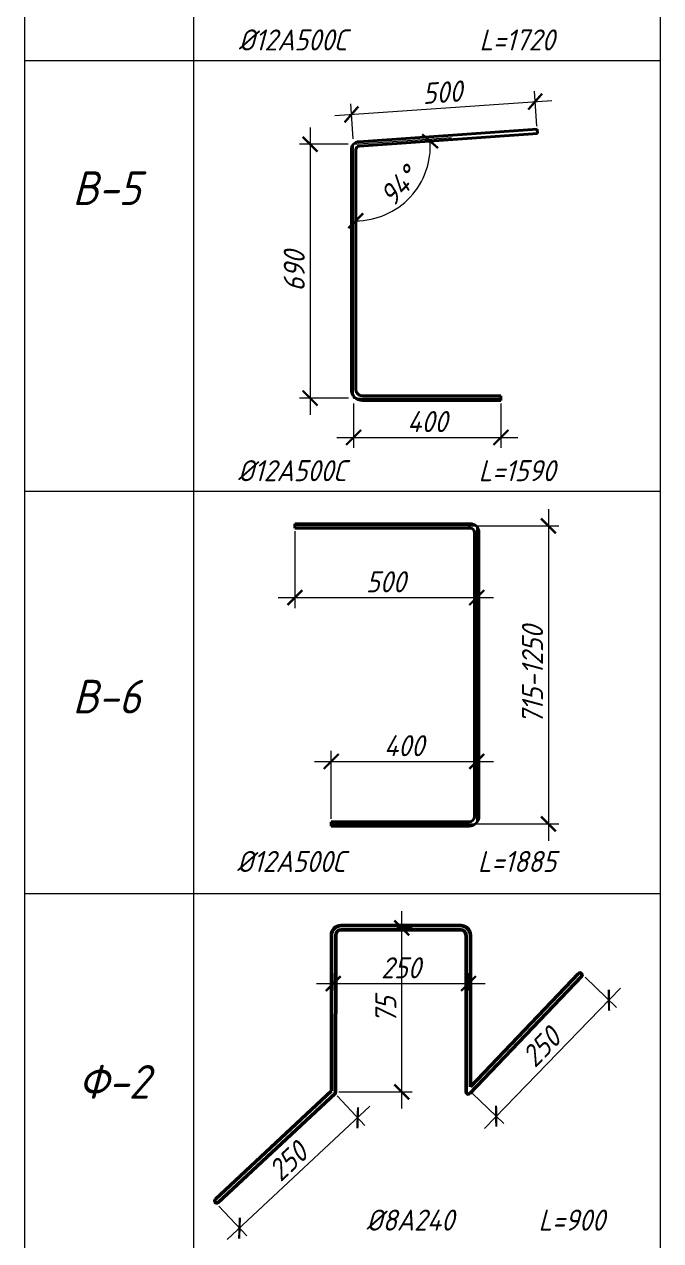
# Model space of a CAD drawing. Header units: millimetres. Extents: x 504091 to 2165846, y 135022 to 442887.
# Drawn here: x 1059796 to 1060552, y 180981 to 182427 of the extents above; entities that cross this region are included whole.
import ezdxf

# ---------------------------------------------------------------- set-up
doc = ezdxf.new("R2010")
doc.units = ezdxf.units.MM
doc.layers.get('Defpoints').update_dxf_attribs({"color": 255})
for name, color, linetype, lineweight in [('!_КР_Размеры', 7, 'Continuous', 9), ('КР_Арматура 12', 174, 'Continuous', 40), ('КР_арматура 8', 232, 'Continuous', 50), ('Размеры (линейные)', 154, 'Continuous', 9)]:
    doc.layers.add(name, color=color, linetype=linetype, lineweight=lineweight)
doc.layers.add('!Defpoints', color=255, linetype='Continuous', lineweight=5, plot=False)
doc.styles.add('GOST 2.304_new', font='isocpeur.ttf', dxfattribs={"width": 0.9, "oblique": 15})
doc.dimstyles.new('SPDS 1_10', dxfattribs={"dimscale": 10, "dimtxt": 2.5, "dimasz": 1.77, "dimexe": 1.25, "dimexo": 0.625, "dimtad": 1, "dimdec": 0, "dimrnd": 0.001, "dimtxsty": 'GOST 2.304_new', "dimblk": 'ARCHTICK', "dimcen": 2.5, "dimdle": 2, "dimclrt": 256, "dimadec": 0, "dimazin": 2, "dimtfac": 0.75, "dimtdec": 0, "dimtmove": 1, "dimatfit": 3, "dimfxl": 0, "dimtolj": 1, "dimlwd": 9, "dimlwe": 9, "dimarcsym": 0})

# ---------------------------------------------------------------- blocks, each defined once
blk = doc.blocks.new('_ArchTick')
at = {"color": 0, "linetype": 'ByBlock', "const_width": 0.15}
blk.add_lwpolyline([(-0.5, -0.5), (0.5, 0.5)], dxfattribs=at)
blk = doc.blocks.new('*D2079')
at = {"layer": 'Defpoints', "color": 0, "lineweight": 20, "ltscale": 100, "transparency": 16777216}
for p in [(1060232.7, 181352.9), (1060244.8, 181352.9), (1060163.7, 181158)]:
    blk.add_point(p, dxfattribs=at)
at = {"layer": 'Размеры (линейные)', "color": 0, "lineweight": 9, "ltscale": 100, "transparency": 16777216}
for p, q in [((1060244.8, 181138), (1060244.8, 181372.9)), ((1060239, 181352.9), (1060257.3, 181352.9)), ((1060170, 181158), (1060257.3, 181158))]:
    blk.add_line(p, q, dxfattribs=at)
at = {"layer": 'Размеры (линейные)', "color": 0, "lineweight": 9, "ltscale": 100, "transparency": 16777216, "xscale": 17.7, "yscale": 17.7, "zscale": 17.7}
for p, rotation in [((1060244.8, 181352.9), 90), ((1060244.8, 181158), 270)]:
    blk.add_blockref('_ArchTick', p, dxfattribs=dict(at, rotation=rotation))
at = {"layer": 'Размеры (линейные)', "ltscale": 100, "transparency": 16777216, "insert": (1060226, 181255.4), "char_height": 25, "attachment_point": 5, "rotation": 90, "style": 'GOST 2.304_new'}
blk.add_mtext('\\A1;75', dxfattribs=at)
blk = doc.blocks.new('*D2080')
at = {"layer": 'Defpoints', "color": 0, "lineweight": 20, "ltscale": 100, "transparency": 16777216}
for p in [(1060458.3, 181298.6), (1060490.9, 181267), (1060324.5, 181160.6)]:
    blk.add_point(p, dxfattribs=at)
at = {"layer": 'Размеры (линейные)', "color": 0, "lineweight": 9, "ltscale": 100, "transparency": 16777216}
for p, q in [((1060462.8, 181294.3), (1060499.9, 181258.3)), ((1060343.1, 181114.6), (1060504.8, 181281.4)), ((1060328.9, 181156.2), (1060366, 181120.3))]:
    blk.add_line(p, q, dxfattribs=at)
at = {"layer": 'Размеры (линейные)', "color": 0, "lineweight": 9, "ltscale": 100, "transparency": 16777216, "xscale": 17.7, "yscale": 17.7, "zscale": 17.7}
for p, rotation in [((1060490.9, 181267), 45.8853463330187), ((1060357, 181129), 225.8853463330187)]:
    blk.add_blockref('_ArchTick', p, dxfattribs=dict(at, rotation=rotation))
at = {"layer": 'Размеры (линейные)', "ltscale": 100, "transparency": 16777216, "insert": (1060410.5, 181211.1), "char_height": 25, "attachment_point": 5, "rotation": 45.8853, "style": 'GOST 2.304_new'}
blk.add_mtext('\\A1;250', dxfattribs=at)
blk = doc.blocks.new('*D2081')
at = {"layer": 'Defpoints', "color": 0, "lineweight": 20, "ltscale": 100, "transparency": 16777216}
for p in [(1060163.7, 181158), (1060192.5, 181127.2), (1060023.3, 181026.7)]:
    blk.add_point(p, dxfattribs=at)
at = {"layer": 'Размеры (линейные)', "color": 0, "lineweight": 9, "ltscale": 100, "transparency": 16777216}
for p, q in [((1060168, 181153.4), (1060201, 181118)), ((1060037.5, 180982.3), (1060207.1, 181140.8)), ((1060027.6, 181022.1), (1060060.6, 180986.8))]:
    blk.add_line(p, q, dxfattribs=at)
at = {"layer": 'Размеры (линейные)', "color": 0, "lineweight": 9, "ltscale": 100, "transparency": 16777216, "xscale": 17.7, "yscale": 17.7, "zscale": 17.7}
for p, rotation in [((1060192.5, 181127.2), 43.06238409189598), ((1060052.1, 180995.9), 223.062384091896)]:
    blk.add_blockref('_ArchTick', p, dxfattribs=dict(at, rotation=rotation))
at = {"layer": 'Размеры (линейные)', "ltscale": 100, "transparency": 16777216, "insert": (1060109.5, 181075.2), "char_height": 25, "attachment_point": 5, "rotation": 43.0624, "style": 'GOST 2.304_new'}
blk.add_mtext('\\A1;250', dxfattribs=at)
blk = doc.blocks.new('*D2082')
at = {"layer": 'Defpoints', "color": 0, "lineweight": 20, "ltscale": 100, "transparency": 16777216}
for p in [(1060324.1, 181286.7), (1060163.5, 181272), (1060324.1, 181272)]:
    blk.add_point(p, dxfattribs=at)
at = {"layer": 'Размеры (линейные)', "color": 0, "lineweight": 9, "ltscale": 100, "transparency": 16777216}
for p, q in [((1060163.5, 181278.3), (1060163.5, 181299.2)), ((1060324.1, 181278.3), (1060324.1, 181299.2)), ((1060143.5, 181286.7), (1060344.1, 181286.7))]:
    blk.add_line(p, q, dxfattribs=at)
at = {"layer": 'Размеры (линейные)', "color": 0, "lineweight": 9, "ltscale": 100, "transparency": 16777216, "xscale": 17.7, "yscale": 17.7, "zscale": 17.7, "rotation": 180}
blk.add_blockref('_ArchTick', (1060163.5, 181286.7), dxfattribs=at)
at = {"layer": 'Размеры (линейные)', "color": 0, "lineweight": 9, "ltscale": 100, "transparency": 16777216, "xscale": 17.7, "yscale": 17.7, "zscale": 17.7}
blk.add_blockref('_ArchTick', (1060324.1, 181286.7), dxfattribs=at)
at = {"layer": 'Размеры (линейные)', "ltscale": 100, "transparency": 16777216, "insert": (1060243.8, 181305.4), "char_height": 25, "attachment_point": 5, "style": 'GOST 2.304_new'}
blk.add_mtext('\\A1;250', dxfattribs=at)
blk = doc.blocks.new('*D2137')
at = {"layer": 'Defpoints', "color": 0, "lineweight": 20, "ltscale": 100, "transparency": 16777216}
for p in [(1060187.6, 182284.3), (1060135.9, 181982.5), (1060187.6, 181982.5)]:
    blk.add_point(p, dxfattribs=at)
at = {"layer": 'Размеры (линейные)', "color": 0, "lineweight": 9, "ltscale": 100, "transparency": 16777216}
for p, q in [((1060135.9, 182304.3), (1060135.9, 181962.5)), ((1060181.3, 182284.3), (1060123.4, 182284.3)), ((1060181.4, 181982.5), (1060123.4, 181982.5))]:
    blk.add_line(p, q, dxfattribs=at)
at = {"layer": 'Размеры (линейные)', "color": 0, "lineweight": 9, "ltscale": 100, "transparency": 16777216, "xscale": 17.7, "yscale": 17.7, "zscale": 17.7}
for p, rotation in [((1060135.9, 182284.3), 90), ((1060135.9, 181982.5), 270)]:
    blk.add_blockref('_ArchTick', p, dxfattribs=dict(at, rotation=rotation))
at = {"layer": 'Размеры (линейные)', "ltscale": 100, "transparency": 16777216, "insert": (1060117.1, 182133.4), "char_height": 25, "attachment_point": 5, "rotation": 90, "style": 'GOST 2.304_new'}
blk.add_mtext('\\A1;690', dxfattribs=at)
blk = doc.blocks.new('*D2138')
at = {"layer": 'Defpoints', "color": 0, "lineweight": 20, "ltscale": 100, "transparency": 16777216}
for p in [(1060187.6, 181982.5), (1060362.6, 181982.5), (1060362.6, 181935.8)]:
    blk.add_point(p, dxfattribs=at)
at = {"layer": 'Размеры (линейные)', "color": 0, "lineweight": 9, "ltscale": 100, "transparency": 16777216}
for p, q in [((1060187.6, 181976.2), (1060187.6, 181923.3)), ((1060362.6, 181976.2), (1060362.6, 181923.3)), ((1060167.6, 181935.8), (1060382.6, 181935.8))]:
    blk.add_line(p, q, dxfattribs=at)
at = {"layer": 'Размеры (линейные)', "color": 0, "lineweight": 9, "ltscale": 100, "transparency": 16777216, "xscale": 17.7, "yscale": 17.7, "zscale": 17.7, "rotation": 180}
blk.add_blockref('_ArchTick', (1060187.6, 181935.8), dxfattribs=at)
at = {"layer": 'Размеры (линейные)', "color": 0, "lineweight": 9, "ltscale": 100, "transparency": 16777216, "xscale": 17.7, "yscale": 17.7, "zscale": 17.7}
blk.add_blockref('_ArchTick', (1060362.6, 181935.8), dxfattribs=at)
at = {"layer": 'Размеры (линейные)', "ltscale": 100, "transparency": 16777216, "insert": (1060275.1, 181954.6), "char_height": 25, "attachment_point": 5, "style": 'GOST 2.304_new'}
blk.add_mtext('\\A1;400', dxfattribs=at)
blk = doc.blocks.new('*D2139')
at = {"layer": 'Defpoints', "color": 0, "lineweight": 20, "ltscale": 100, "transparency": 16777216}
for p in [(1060403.3, 182334.9), (1060405.7, 182299.5), (1060187.6, 182284.3)]:
    blk.add_point(p, dxfattribs=at)
at = {"layer": 'Размеры (линейные)', "color": 0, "lineweight": 9, "ltscale": 100, "transparency": 16777216}
for p, q in [((1060405.3, 182305.8), (1060402.4, 182347.4)), ((1060165.2, 182318.3), (1060423.2, 182336.3)), ((1060187.1, 182290.5), (1060184.2, 182332.1))]:
    blk.add_line(p, q, dxfattribs=at)
at = {"layer": 'Размеры (линейные)', "color": 0, "lineweight": 9, "ltscale": 100, "transparency": 16777216, "xscale": 17.7, "yscale": 17.7, "zscale": 17.7}
for p, rotation in [((1060403.3, 182334.9), 3.999617199581873), ((1060185.1, 182319.7), 183.9996171995819)]:
    blk.add_blockref('_ArchTick', p, dxfattribs=dict(at, rotation=rotation))
at = {"layer": 'Размеры (линейные)', "ltscale": 100, "transparency": 16777216, "insert": (1060292.9, 182346), "char_height": 25, "attachment_point": 5, "rotation": 3.9996, "style": 'GOST 2.304_new'}
blk.add_mtext('\\A1;500', dxfattribs=at)
blk = doc.blocks.new('*D2140')
at = {"layer": 'Defpoints', "color": 0, "lineweight": 20, "ltscale": 100, "transparency": 16777216}
for p in [(1060405.9, 182296.9), (1060190.2, 182277.7), (1060194.3, 182282.1), (1060236.3, 182206.2), (1060190.2, 181993)]:
    blk.add_point(p, dxfattribs=at)
at = {"layer": 'Размеры (линейные)', "color": 0, "lineweight": 9, "ltscale": 100, "transparency": 16777216}
blk.add_arc((1060190.2, 182281.8), 88.5, 270, 3.9996, dxfattribs=at)
at = {"layer": 'Размеры (линейные)', "color": 0, "lineweight": 9, "ltscale": 100, "transparency": 16777216, "xscale": 17.7, "yscale": 17.7, "zscale": 17.7}
for p, rotation in [((1060278.5, 182287.9), 93.99961720025472), ((1060190.2, 182193.3), 180.0000000000065)]:
    blk.add_blockref('_ArchTick', p, dxfattribs=dict(at, rotation=rotation))
at = {"layer": 'Размеры (линейные)', "ltscale": 100, "transparency": 16777216, "insert": (1060241.2, 182234.2), "char_height": 25, "attachment_point": 5, "rotation": 46.9998, "style": 'GOST 2.304_new'}
blk.add_mtext('\\A1;94°', dxfattribs=at)
blk = doc.blocks.new('*D2142')
at = {"layer": 'Defpoints', "color": 0, "lineweight": 20, "ltscale": 100, "transparency": 16777216}
for p in [(1060333.9, 181550.7), (1060161.1, 181476.4), (1060333.9, 181476.4)]:
    blk.add_point(p, dxfattribs=at)
at = {"layer": 'Размеры (линейные)', "color": 0, "lineweight": 9, "ltscale": 100, "transparency": 16777216}
for p, q in [((1060141.1, 181550.7), (1060353.9, 181550.7)), ((1060161.1, 181482.6), (1060161.1, 181563.2)), ((1060333.9, 181482.6), (1060333.9, 181563.2))]:
    blk.add_line(p, q, dxfattribs=at)
at = {"layer": 'Размеры (линейные)', "color": 0, "lineweight": 9, "ltscale": 100, "transparency": 16777216, "xscale": 17.7, "yscale": 17.7, "zscale": 17.7, "rotation": 180}
blk.add_blockref('_ArchTick', (1060161.1, 181550.7), dxfattribs=at)
at = {"layer": 'Размеры (линейные)', "color": 0, "lineweight": 9, "ltscale": 100, "transparency": 16777216, "xscale": 17.7, "yscale": 17.7, "zscale": 17.7}
blk.add_blockref('_ArchTick', (1060333.9, 181550.7), dxfattribs=at)
at = {"layer": 'Размеры (линейные)', "ltscale": 100, "transparency": 16777216, "insert": (1060247.5, 181569.4), "char_height": 25, "attachment_point": 5, "style": 'GOST 2.304_new'}
blk.add_mtext('\\A1;400', dxfattribs=at)
blk = doc.blocks.new('*D2143')
at = {"layer": 'Defpoints', "color": 0, "lineweight": 20, "ltscale": 100, "transparency": 16777216}
for p in [(1060117.9, 181830.6), (1060333.9, 181830.6), (1060333.9, 181745.5)]:
    blk.add_point(p, dxfattribs=at)
at = {"layer": 'Размеры (линейные)', "color": 0, "lineweight": 9, "ltscale": 100, "transparency": 16777216}
for p, q in [((1060117.9, 181824.3), (1060117.9, 181733)), ((1060333.9, 181824.3), (1060333.9, 181733)), ((1060097.9, 181745.5), (1060353.9, 181745.5))]:
    blk.add_line(p, q, dxfattribs=at)
at = {"layer": 'Размеры (линейные)', "color": 0, "lineweight": 9, "ltscale": 100, "transparency": 16777216, "xscale": 17.7, "yscale": 17.7, "zscale": 17.7, "rotation": 180}
blk.add_blockref('_ArchTick', (1060117.9, 181745.5), dxfattribs=at)
at = {"layer": 'Размеры (линейные)', "color": 0, "lineweight": 9, "ltscale": 100, "transparency": 16777216, "xscale": 17.7, "yscale": 17.7, "zscale": 17.7}
blk.add_blockref('_ArchTick', (1060333.9, 181745.5), dxfattribs=at)
at = {"layer": 'Размеры (линейные)', "ltscale": 100, "transparency": 16777216, "insert": (1060225.9, 181764.2), "char_height": 25, "attachment_point": 5, "style": 'GOST 2.304_new'}
blk.add_mtext('\\A1;500', dxfattribs=at)
blk = doc.blocks.new('*D2144')
at = {"layer": 'Defpoints', "color": 0, "lineweight": 20, "ltscale": 100, "transparency": 16777216}
for p in [(1060317.4, 181830.6), (1060292.6, 181476.4), (1060419, 181476.4)]:
    blk.add_point(p, dxfattribs=at)
at = {"layer": 'Размеры (линейные)', "color": 0, "lineweight": 9, "ltscale": 100, "transparency": 16777216}
for p, q in [((1060419, 181850.6), (1060419, 181456.4)), ((1060323.7, 181830.6), (1060431.5, 181830.6)), ((1060298.9, 181476.4), (1060431.5, 181476.4))]:
    blk.add_line(p, q, dxfattribs=at)
at = {"layer": 'Размеры (линейные)', "color": 0, "lineweight": 9, "ltscale": 100, "transparency": 16777216, "xscale": 17.7, "yscale": 17.7, "zscale": 17.7}
for p, rotation in [((1060419, 181830.6), 90), ((1060419, 181476.4), 270)]:
    blk.add_blockref('_ArchTick', p, dxfattribs=dict(at, rotation=rotation))
at = {"layer": 'Размеры (линейные)', "ltscale": 100, "transparency": 16777216, "insert": (1060400.2, 181653.5), "char_height": 25, "attachment_point": 5, "rotation": 90, "style": 'GOST 2.304_new'}
blk.add_mtext('\\A1;715-1250', dxfattribs=at)

msp = doc.modelspace()

# ---------------------------------------------------------------- linework, layer by layer
at = {"layer": '!Defpoints', "lineweight": 15, "ltscale": 100}
for p, q in [((1060187.617, 182284.2257), (1060303.9228, 182292.3579)), ((1060187.617, 181982.4899), (1060187.617, 182284.2257)), ((1060187.617, 181982.4899), (1060362.6172, 181982.4899))]:
    msp.add_line(p, q, dxfattribs=at)
at = {"layer": '!Defpoints', "lineweight": 20, "elevation": 0.0076}
msp.add_lwpolyline([(1060161.0681, 181476.3528), (1060333.8681, 181476.3528), (1060333.8681, 181830.5891), (1060117.8682, 181830.5972)], dxfattribs=at)
at = {"color": 244, "lineweight": 18}
for p, q in [((1059796.4804, 185379.954, -0.0032), (1059796.4804, 179602.7406, 0.027)), ((1060552.3903, 179602.7406, 0.0276), (1060552.3903, 185379.954, -0.0033)), ((1059796.4804, 182383.7568, -0.0088), (1060552.3903, 182383.7568, -0.0088)), ((1059796.4804, 181871.8122, -0.0012), (1060552.3903, 181871.8122, -0.0012)), ((1059796.4804, 181393.7316, -0.0156), (1060552.3903, 181393.7316, -0.0156))]:
    msp.add_line(p, q, dxfattribs=at)
at = {"color": 244, "lineweight": 13, "elevation": -0.0032}
msp.add_lwpolyline([(1059997.4507, 185213.5882), (1059997.4507, 179602.7406)], dxfattribs=at)
at = {"layer": 'КР_Арматура 12', "ltscale": 12}
for p, q in [((1060405.9305, 182296.8588), (1060405.5643, 182302.0961)), ((1060198.051, 181985.1149), (1060362.6172, 181985.1149)), ((1060198.0659, 181985.1149), (1060362.6172, 181985.1149)), ((1060198.051, 181979.8649), (1060362.6172, 181979.8649)), ((1060161.0681, 181473.7608, 0.0076), (1060324.7963, 181473.7608, 0.0076))]:
    msp.add_line(p, q, dxfattribs=at)
for points in [[(1060198.117, 181979.8647, -0.414213562), (1060184.992, 181992.9897), (1060184.992, 182277.6981, -0.393912405), (1060193.9456, 182287.2997), (1060405.5643, 182302.0961)], [(1060198.117, 181985.1147, -0.414213562), (1060190.242, 181992.9897), (1060190.242, 182277.6981, -0.393912405), (1060194.3118, 182282.0624), (1060405.9305, 182296.8588)]]:
    msp.add_lwpolyline(points, format="xyb", dxfattribs=at)
msp.add_lwpolyline([(1060362.6172, 181985.1149), (1060362.6172, 181979.8649)], dxfattribs=at)
msp.add_lwpolyline([(1060362.6172, 181985.1149), (1060362.6172, 181979.8649)], dxfattribs=at)
at = {"layer": 'КР_Арматура 12', "ltscale": 12, "elevation": 0.0076}
for points in [[(1060117.8681, 181828.0052), (1060117.8681, 181833.1892)], [(1060117.8681, 181828.0052), (1060117.8681, 181833.1892)], [(1060161.0681, 181473.7608), (1060161.0681, 181478.9448)]]:
    msp.add_lwpolyline(points, dxfattribs=at)
for points in [[(1060331.2761, 181485.4247), (1060331.2887, 181822.8132, 0.414213562), (1060326.1049, 181827.9974), (1060117.8681, 181828.0052)], [(1060336.4601, 181485.4245), (1060336.4727, 181822.813, 0.414213562), (1060326.1051, 181833.1814), (1060117.8683, 181833.1892)], [(1060161.0681, 181478.9448), (1060324.7961, 181478.9448, 0.414213562), (1060331.2761, 181485.4248), (1060331.2887, 181822.8136)], [(1060324.7963, 181473.7608, 0.414208834), (1060336.4601, 181485.4248), (1060336.4727, 181822.8137)]]:
    msp.add_lwpolyline(points, format="xyb", dxfattribs=at)
at = {"layer": 'КР_арматура 8', "ltscale": 100}
for p, q in [((1060314.8344, 181355.6017, -0.0163), (1060172.7544, 181355.6017, -0.0163)), ((1060314.8344, 181350.4817, -0.0163), (1060172.7544, 181350.4817, -0.0163))]:
    msp.add_line(p, q, dxfattribs=at)
at = {"layer": 'КР_арматура 8'}
for p, q in [((1060161.2344, 181344.0817, -0.0163), (1060161.1973, 181158.9993, -0.0163)), ((1060166.3544, 181344.0817, -0.0163), (1060166.317, 181157.4524, -0.0163)), ((1060321.2344, 181344.0817, -0.0163), (1060321.197, 181157.8916, -0.0163)), ((1060326.3544, 181344.0817, -0.0163), (1060326.3181, 181164.1047, -0.0163)), ((1060325.5737, 181156.0879, -0.0163), (1060458.3617, 181295.0658, -0.0163)), ((1060326.3181, 181164.1047, -0.0163), (1060454.7283, 181298.6732, -0.0163)), ((1060161.1973, 181158.9993, -0.0163), (1060023.2991, 181030.2087, -0.0163)), ((1060165.604, 181156.1092, -0.0163), (1060026.7938, 181026.4669, -0.0163))]:
    msp.add_line(p, q, dxfattribs=at)
at = {"layer": 'КР_арматура 8', "ltscale": 100}
for centre, radius, start, end in [((1060172.7544, 181344.0817, -0.0163), 11.52, 90, 180), ((1060172.7544, 181344.0817, -0.0163), 6.4, 90, 180), ((1060314.8344, 181344.0817, -0.0163), 11.52, 0, 90), ((1060314.8344, 181344.0817, -0.0163), 6.4, 0, 90), ((1060323.757, 181157.8916, -0.0163), 2.56, 179.9796382, 315.2085977)]:
    msp.add_arc(centre, radius, start, end, dxfattribs=at)
at = {"layer": 'КР_арматура 8'}
for centre, radius, start, end in [((1060456.5018, 181296.8259, -0.0163), 2.5607, 316.5804055, 133.8320507), ((1060163.7428, 181157.958, -0.0163), 2.6234, 310.8972639, 348.8868543), ((1060025.1732, 181028.4562, -0.0163), 2.5659, 136.920932, 309.1671613)]:
    msp.add_arc(centre, radius, start, end, dxfattribs=at)

# ---------------------------------------------------------------- texts
at = {"layer": '!_КР_Размеры', "width": 1105.24052, "attachment_point": 5, "style": 'GOST 2.304_new'}
for s, insert, char_height in [('%%C12А500С           L=1720', (1060238.6297, 182408.1911, -0.0258), 25), ('В-5', (1059894.1141, 182232.0626, -0.0149), 40), ('%%C12А500С           L=1590', (1060238.6297, 181896.2466, -0.0182), 25), ('В-6', (1059894.1141, 181627.6911, -0.0073), 40), ('%%C12А500С           L=1885', (1060238.6297, 181431.764, -0.0182), 25), ('Ф-2', (1059902.8215, 181169.8725, -0.014), 40), ('%%C8А240       L=900', (1060344.3188, 181005.514, -0.0163), 25)]:
    msp.add_mtext(s, dxfattribs=dict(at, insert=insert, char_height=char_height))

# ---------------------------------------------------------------- dimensions: what is measured, and where the dimension line sits
at = {"layer": 'Размеры (линейные)', "ltscale": 100}
for p1, p2, distance, text, picture, middle in [((1060187.5777, 182284.2624), (1060405.7447, 182299.5166), 35.4947, '500', '*D2139', (1060292.8776, 182346.0021)), ((1060324.4577, 181160.5638, -0.0163), (1060458.3204, 181298.6287, -0.0163), -45.3802, '250', '*D2080', (1060410.5082, 181211.059, -0.0163)), ((1060023.298, 181026.7049, -0.0163), (1060163.7428, 181157.958, -0.0163), -42.1308, '250', '*D2081', (1060109.4847, 181075.2492, -0.0163))]:
    dim = msp.add_aligned_dim(p1=p1, p2=p2, distance=distance, text=text, dimstyle='SPDS 1_10', dxfattribs=at)
    dim.commit()
    dim.dimension.update_dxf_attribs({"geometry": picture, "text_midpoint": middle})
for base, p1, p2, text, picture, middle in [((1060135.8514, 181982.4899), (1060187.5777, 182284.2624), (1060187.617, 181982.4899), '690', '*D2137', (1060117.1014, 182133.3761)), ((1060418.9651, 181476.3528, 0.0076), (1060317.4019, 181830.5897, 0.0076), (1060292.6235, 181476.3528, 0.0076), '715-1250', '*D2144', (1060400.2151, 181653.4713, 0.0076)), ((1060244.7702, 181352.9021, -0.0163), (1060163.7243, 181157.9768, -0.0163), (1060232.7003, 181352.9021, -0.0163), '75', '*D2079', (1060226.0202, 181255.4394, -0.0163))]:
    dim = msp.add_linear_dim(base=base, p1=p1, p2=p2, angle=90, text=text, dimstyle='SPDS 1_10', dxfattribs=at)
    dim.commit()
    dim.dimension.update_dxf_attribs({"geometry": picture, "text_midpoint": middle})
dim = msp.add_angular_dim_2l(base=(1060236.2539, 182206.2002), line1=((1060194.3118, 182282.0624), (1060405.9305, 182296.8588)), line2=((1060190.242, 181992.9897), (1060190.242, 182277.6981)), dimstyle='SPDS 1_10', dxfattribs=at)
dim.commit()
dim.dimension.update_dxf_attribs({"geometry": '*D2140', "text_midpoint": (1060241.2406, 182234.2205)})
for base, p1, p2, text, picture, middle in [((1060362.6172, 181935.8456), (1060187.617, 181982.4899), (1060362.6172, 181982.4899), '400', '*D2138', (1060275.1171, 181954.5956)), ((1060333.8681, 181745.4633, 0.0076), (1060117.8681, 181830.5972, 0.0076), (1060333.8681, 181830.5972, 0.0076), '500', '*D2143', (1060225.8681, 181764.2133, 0.0076)), ((1060333.8681, 181550.685, 0.0076), (1060161.0681, 181476.3528, 0.0076), (1060333.8681, 181476.3528, 0.0076), '400', '*D2142', (1060247.4681, 181569.435, 0.0076)), ((1060324.0823, 181286.6639, -0.0163), (1060163.4806, 181272.0145, -0.0163), (1060324.0823, 181272.0145, -0.0163), '250', '*D2082', (1060243.7814, 181305.4139, -0.0163))]:
    dim = msp.add_linear_dim(base=base, p1=p1, p2=p2, text=text, dimstyle='SPDS 1_10', dxfattribs=at)
    dim.commit()
    dim.dimension.update_dxf_attribs({"geometry": picture, "text_midpoint": middle})

doc.saveas('drawing.dxf')
